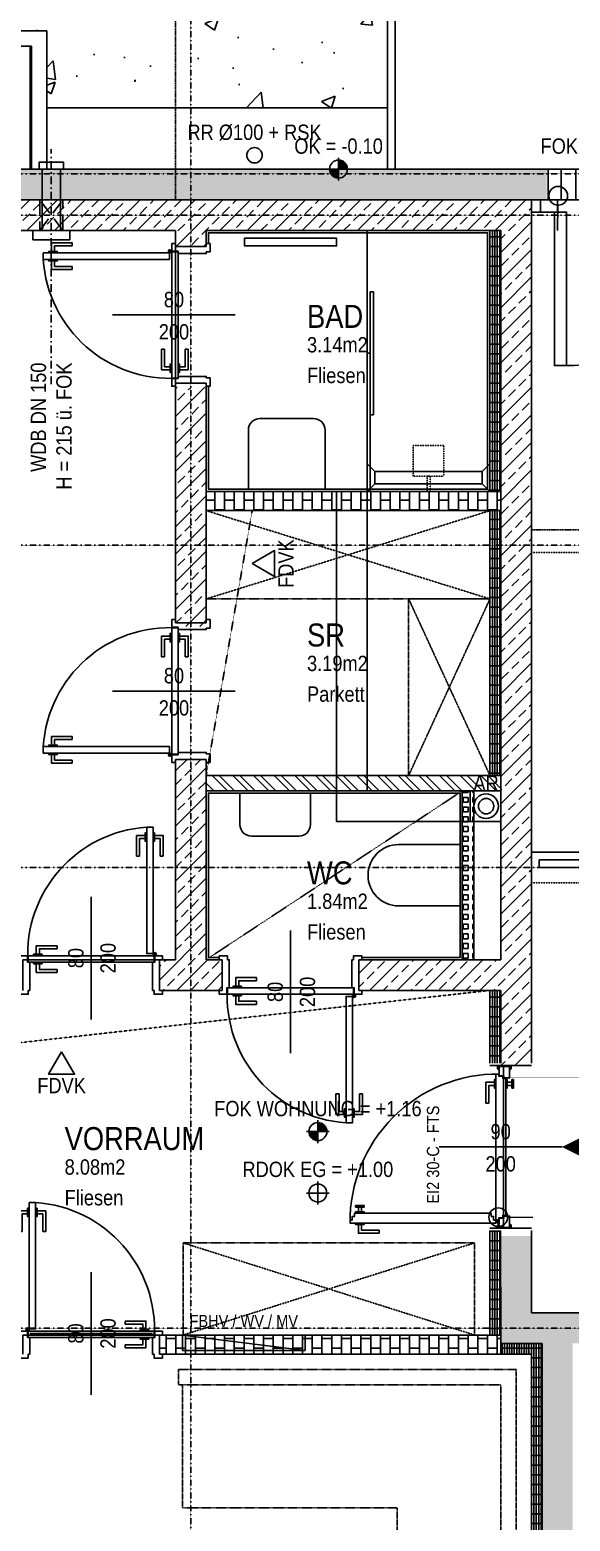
# Model space of a CAD drawing. Header units: millimetres. Extents: x -5498 to 144064, y 340 to 109563.
# Drawn here: x 43747 to 47270, y 38354 to 48069 of the extents above; entities that cross this region are included whole.
import ezdxf
from ezdxf.enums import TextEntityAlignment as Align

# ---------------------------------------------------------------- set-up
doc = ezdxf.new("R2010")
doc.units = ezdxf.units.MM
for name, pattern in [('HIDDEN', [0.375, 0.25, -0.125]), ('HIDDEN2', [0.1875, 0.125, -0.0625]), ('STRICHLINIE', [0.75, 0.5, -0.25]), ('STRICHPUNKT', [1, 0.5, -0.25, 0, -0.25])]:
    doc.linetypes.add(name, pattern=pattern)
doc.layers.add('00_HLP---------M0', color=251, linetype='Continuous', plot=False)
doc.layers.add('05_HLP---------M0', color=251, linetype='Continuous', plot=False)
for name, color, linetype in [('00_HLP-G00-LEG-M0', 6, 'Continuous'), ('01-ANS-G00-LEG-M0', 251, 'Continuous'), ('01-BFL-G00-LEG-M0', 251, 'Continuous'), ('01-SYM-G00-Leg-M0', 251, 'Continuous'), ('01-TXT---------M0', 251, 'Continuous'), ('01-TXT---------PP', 1, 'Continuous'), ('01-TXT-G00-LEG-M0', 1, 'Continuous'), ('02-ANS-G00-LEG-M0', 251, 'Continuous'), ('02-ANS-G00-LEG-Rigol', 251, 'Continuous'), ('02-AXO-G00-LEG-M0', 251, 'STRICHPUNKT'), ('02-FIL-G00-LEG-GK', 251, 'Continuous'), ('02-FIL-G00-LEG-GRÜN', 251, 'Continuous'), ('02-FIL-G00-LEG-LILA', 251, 'Continuous'), ('02-FIL-G00-LEG-ORANGE', 251, 'Continuous'), ('02-FIL-G00-Leg-STB', 251, 'Continuous'), ('02-FLI-G00-LEG-M0', 251, 'Continuous'), ('02-TWA---------M0', 251, 'Continuous'), ('02-TWA-G00-LEG-M0', 251, 'Continuous'), ('02-WDA-G00-LEG-M0', 251, 'Continuous'), ('02-ZWA---------M0', 251, 'Continuous'), ('02-ZWA-G00-LEG-M0', 251, 'Continuous'), ('03-ANS-G00-LEG-M0', 251, 'Continuous'), ('03-HID-G00-LEG-M0', 251, 'HIDDEN2'), ('03-SYM-G00-LEG-M0', 251, 'Continuous'), ('05-STO---------M0', 251, 'Continuous'), ('05-STO--------M0', 251, 'Continuous'), ('05-STO-G00-LEG-M0', 251, 'Continuous'), ('05-SYM---------M0', 251, 'Continuous'), ('05-SYM--------M0', 251, 'Continuous'), ('05-SYM-G00-LEG-M0', 251, 'Continuous'), ('05-TXT--------M0', 251, 'Continuous'), ('05-TXT-G00-LEG-M0', 251, 'Continuous'), ('06-SYM-G00-LEG-M0', 251, 'Continuous'), ('07-SAN---------M0', 251, 'Continuous'), ('07-SAN-G00-LEG-FBHZG-EVERT', 251, 'Continuous'), ('07-SAN-G00-LEG-M0', 251, 'Continuous'), ('07_MOB-G00-LEG-M0', 6, 'HIDDEN2'), ('09-WEG_G00-LEG-M0', 251, 'Continuous')]:
    doc.layers.add(name, color=color, linetype=linetype)
doc.layers.add('E_BRANDMELDE', color=1, linetype='Continuous', true_color=0xec0407)
doc.styles.add('ARIAL', font='arial.ttf', dxfattribs={"width": 0.85})
doc.styles.add('ET_LEGENDE - Wohnung$0$ROMANS', font='romans.shx', dxfattribs={"width": 0.6})
pattern_1 = [(135, (-23245.73, -3508.61), (-67.35192, -67.35192), []), (135, (-23245.73, -3463.7), (-67.35192, -67.35192), [])]
pattern_2 = [(90, (-23245.729, -3508.606), (-15.875, 9e-10), []), (180, (-23245.73, -3508.606), (-4e-09, -63.5), [])]
pattern_3 = [(45, (-23245.73, -3508.6), (-89.80256, 89.80256), []), (45, (-23155.93, -3508.6), (-89.80256, 89.80256), [63.5, -31.75])]
pattern_4 = [(90, (-23245.73, -3508.606), (-63.5, 4e-09), []), (180, (-23245.73, -3508.6), (-8e-09, -127), [63.5, -63.5]), (180, (-23245.73, -3445.1), (-8e-09, -127), [-63.5, 63.5])]

# ---------------------------------------------------------------- blocks, each defined once
blk = doc.blocks.new('*U47')
blk.add_line((0, 65), (0, 240))
blk.add_circle((0, 0), 65)
at = {"style": 'ET_LEGENDE - Wohnung$0$ROMANS', "width": 0.6, "flags": 1}
for tag, p in [('RAUMBUCHNUMMER', (0, -400)), ('ANLAGE', (0, -550))]:
    blk.add_attdef(tag, text='', height=100, dxfattribs=at).set_placement(p, align=Align.MIDDLE)
for tag, p in [('TEILANLAGE_NR', (0, -700)), ('KOMPONENTE', (0, -850)), ('KOMPONENTE_NR', (0, -1000)), ('BEZEICHNUNG', (0, -1150)), ('TYP', (0, -1300)), ('HERSTELLER', (0, -1450)), ('MODEL', (0, -1600)), ('LEISTUNG_MAX', (0, -1750)), ('SPEZIFISCH_1', (0, -1900)), ('SPEZIFISCH_2', (0, -2050)), ('SPEZIFISCH_3', (0, -2200)), ('SPEZIFISCH_4', (0, -2350)), ('SPEZIFISCH_5', (0, -2500)), ('GEWERKE_CODE', (0, -2650)), ('LV_POS', (0, -2800)), ('ZAEHLER', (0, -2950)), ('PLATZHALTER_1', (0, -3100)), ('PLATZHALTER_2', (0, -3250)), ('PLATZHALTER_3', (0, -3400)), ('JOBLISTE_VDMA', (0, -3550)), ('ET_SPEZIFISCH_1', (0, -3700)), ('ET_SPEZIFISCH_2', (0, -3850)), ('ET_SPEZIFISCH_3', (0, -4000)), ('ET_SPEZIFISCH_4', (0, -4150)), ('ET_SPEZIFISCH_5', (0, -4300)), ('ET_SPEZIFISCH_6', (0, -4450)), ('ET_SPEZIFISCH_7', (0, -4600))]:
    blk.add_attdef(tag, text='', height=100, dxfattribs=at).set_placement(p, align=Align.MIDDLE_CENTER)
blk = doc.blocks.new('TÜR-80_20er-WAND')
at = {"layer": '00_HLP---------M0'}
for points in [[(-0.3575, 0.045), (-0.3575, 0.101), (-0.2225, 0.101)], [(-0.2225, 0.081), (-0.2225, 0.101)], [(-0.375, 0.035), (-0.375, 0.045), (-0.32, 0.045), (-0.32, 0.035)], [(-0.3375, 0.045), (-0.3375, 0.081), (-0.2225, 0.081)], [(0.4, -0.007), (-0.4, -0.007)], [(-0.375, -0.007), (-0.375, -0.017), (-0.32, -0.017), (-0.32, -0.007)], [(-0.3575, -0.017), (-0.3575, -0.073), (-0.2225, -0.073)], [(-0.3375, -0.017), (-0.3375, -0.053), (-0.2225, -0.053)], [(-0.2225, -0.053), (-0.2225, -0.073)]]:
    blk.add_lwpolyline(points, dxfattribs=at)
blk.add_lwpolyline([(0.4115, 0.035), (-0.4115, 0.035), (-0.4115, 0.035), (-0.4115, -0.007), (0.4115, -0.007)], close=True, dxfattribs=at)
at = {"layer": '02-TWA---------M0'}
for points in [[(-0.445, -0.19), (-0.445, 0.01)], [(0.445, -0.19), (0.445, 0.01)]]:
    blk.add_lwpolyline(points, dxfattribs=at)
at = {"layer": '05-STO--------M0'}
for points in [[(-0.465, -0.19), (-0.465, -0.215), (-0.41, -0.215), (-0.41, -0.19), (-0.4, -0.19), (-0.4, -0.007), (-0.415, -0.007), (-0.415, 0.035), (-0.465, 0.035), (-0.465, 0.01)], [(0.465, -0.19), (0.465, -0.215), (0.41, -0.215), (0.41, -0.19), (0.4, -0.19), (0.4, -0.007), (0.415, -0.007), (0.415, 0.035), (0.465, 0.035), (0.465, 0.01)]]:
    blk.add_lwpolyline(points, dxfattribs=at)
at = {"layer": '05-SYM---------M0'}
for points in [[(0.352, 0.8185), (0.296, 0.8185), (0.296, 0.6835)], [(0.352, 0.7985), (0.316, 0.7985), (0.316, 0.6835)], [(0.362, 0.836), (0.352, 0.836), (0.352, 0.781), (0.362, 0.781)], [(0.404, 0.836), (0.414, 0.836), (0.414, 0.781), (0.404, 0.781)], [(0.414, 0.8185), (0.47, 0.8185), (0.47, 0.6835)], [(0.414, 0.7985), (0.45, 0.7985), (0.45, 0.6835)], [(0.316, 0.6835), (0.296, 0.6835)], [(0.45, 0.6835), (0.47, 0.6835)]]:
    blk.add_lwpolyline(points, dxfattribs=at)
at = {"layer": '05-SYM--------M0'}
blk.add_lwpolyline([(0.404, 0.0495), (0.404, 0.8725), (0.404, 0.8725), (0.362, 0.8725), (0.362, 0.0495)], close=True, dxfattribs=at)
for points in [[(0.41, 0.046), (0.42, 0.046)], [(0.415, 0.041), (0.415, 0.051)]]:
    blk.add_lwpolyline(points, dxfattribs=at)
blk.add_circle((0.415, 0.046), 0.01, dxfattribs=at)
blk.add_arc((0.415, 0.046), 0.8282, 93.66912, 183.66912, dxfattribs=at)
blk = doc.blocks.new('05-TXT')
at = {"layer": '05-TXT--------M0'}
blk.add_line((-0.4, 0), (0.4, 0), dxfattribs=at)
at = {"layer": '05-TXT--------M0', "color": 8, "style": 'ARIAL', "width": 0.85}
blk.add_attdef('BREITE', text='', height=0.1, dxfattribs=at).set_placement((0, 0.05), align=Align.CENTER)
blk.add_attdef('HÖHE', text='', height=0.1, rotation=360, dxfattribs=at).set_placement((0, -0.06), align=Align.TOP_CENTER)
blk = doc.blocks.new('01-SQM')
at = {"layer": '01-TXT---------M0', "color": 1, "style": 'ARIAL', "width": 0.85}
blk.add_attdef('ROOM', (0, 0), '', height=0.15, dxfattribs=at)
blk.add_attdef('AREA', text='', height=0.1, dxfattribs=at).set_placement((0, -0.06), align=Align.TOP_LEFT)
at = {"layer": '01-TXT---------PP', "color": 1, "style": 'ARIAL', "width": 0.85}
blk.add_attdef('NR', text='', height=0.15, dxfattribs=at).set_placement((-0.1173, 0), align=Align.RIGHT)
blk.add_attdef('FLOOR', text='', height=0.1, dxfattribs=at).set_placement((0, -0.26), align=Align.TOP_LEFT)
blk = doc.blocks.new('03-rar')
blk.add_circle((0, 0), 0.05)
at = {"layer": '01-TXT---------M0', "color": 8, "style": 'ARIAL', "width": 0.85}
blk.add_attdef('RR', text='', height=0.1, dxfattribs=at).set_placement((0, 0.1), align=Align.CENTER)
blk = doc.blocks.new('01-HK1')
for p, q in [((-0.0005, -0.0742), (-0.0005, 0.0742)), ((0.0737, 0), (-0.0747, 0))]:
    blk.add_line(p, q)
blk.add_circle((-0.0005, 0), 0.0586)
for points in [[(-0.0005, 0.0586), (0.0409, 0.0414), (-0.0005, 0)], [(-0.0005, 0), (0.0581, 0), (0.0409, 0.0414)], [(-0.0591, 0), (-0.0419, -0.0414), (-0.0005, 0)], [(-0.0419, -0.0414), (-0.0005, -0.0586), (-0.0005, 0)]]:
    blk.add_solid(points)
at = {"layer": '01-TXT---------M0', "color": 8, "style": 'ARIAL', "width": 0.85}
blk.add_attdef('HEIGHT', text='', height=0.1, dxfattribs=at).set_placement((0, 0.2), align=Align.TOP_CENTER)
blk = doc.blocks.new('07-WC')
blk.add_lwpolyline([(-0.015, -0.2), (-0.415, -0.2, -1), (-0.415, 0.2), (-0.015, 0.2)], format="xyb", close=True)
blk = doc.blocks.new('07-WT-WC')
blk.add_lwpolyline([(1.005, -0.015), (1.005, -0.22, -0.414214), (0.93, -0.295), (0.62, -0.295, -0.414214), (0.545, -0.22), (0.545, -0.015)], format="xyb", close=True)
blk = doc.blocks.new('07-WT60')
blk.add_lwpolyline([(-0.015, 0.25), (-0.4, 0.25, 0.414214), (-0.475, 0.175), (-0.475, -0.175, 0.414214), (-0.4, -0.25), (-0.015, -0.25)], format="xyb", close=True)
blk = doc.blocks.new('WANDLÜFER')
at = {"layer": '02-TWA---------M0', "linetype": 'HIDDEN2', "ltscale": 0.75}
for points in [[(0.075, 0), (0.075, -0.2), (-0.075, -0.2), (-0.075, 0), (0.075, 0)], [(-0.075, 0), (0.075, -0.2)], [(0.075, 0), (-0.075, -0.2)]]:
    blk.add_lwpolyline(points, dxfattribs=at)
at = {"layer": '07-SAN---------M0', "linetype": 'STRICHPUNKT', "ltscale": 0.1}
blk.add_lwpolyline([(0, 1), (0, -0.53)], dxfattribs=at)
at = {"layer": '07-SAN---------M0'}
for points in [[(0, 0), (-0.12, 0), (-0.12, 0.06), (0.12, 0.06), (0.12, 0)], [(0.08, -0.4), (-0.08, -0.4), (-0.08, -0.445), (0.08, -0.445)]]:
    blk.add_lwpolyline(points, close=True, dxfattribs=at)
for points in [[(-0.06, 0), (-0.06, -0.4)], [(0.06, 0), (0.06, -0.4)]]:
    blk.add_lwpolyline(points, dxfattribs=at)
blk = doc.blocks.new('WET')
at = {"layer": '02-TWA---------M0'}
for points in [[(-0.53, 0), (-0.53, 0.2)], [(0.53, 0), (0.53, 0.2)]]:
    blk.add_lwpolyline(points, dxfattribs=at)
at = {"layer": '02-ZWA---------M0'}
for points in [[(-0.53, 0), (-0.53, -0.07)], [(0.53, 0), (0.53, -0.07)]]:
    blk.add_lwpolyline(points, dxfattribs=at)
at = {"layer": '05-STO---------M0'}
for points in [[(-0.525, 0.058), (-0.505, 0.058), (-0.505, 0.063, 0.414214), (-0.51, 0.068), (-0.53, 0.068)], [(0.525, 0.058), (0.505, 0.058), (0.505, 0.063, -0.414214), (0.51, 0.068), (0.53, 0.068)], [(-0.525, -0.01), (-0.505, -0.01), (-0.505, -0.015, -0.414214), (-0.51, -0.02), (-0.53, -0.02)], [(0.525, -0.01), (0.505, -0.01), (0.505, -0.015, 0.414214), (0.51, -0.02), (0.53, -0.02)]]:
    blk.add_lwpolyline(points, format="xyb", close=True, dxfattribs=at)
for points in [[(-0.464, -0.01), (-0.525, -0.01), (-0.525, 0.058), (-0.45, 0.058), (-0.45, 0.058), (-0.45, 0.058), (-0.45, 0.0195), (-0.464, 0.0195), (-0.464, -0.01)], [(0.464, -0.01), (0.525, -0.01), (0.525, 0.058), (0.45, 0.058), (0.45, 0.058), (0.45, 0.058), (0.45, 0.0195), (0.464, 0.0195), (0.464, -0.01)]]:
    blk.add_lwpolyline(points, dxfattribs=at)
at = {"layer": '05-SYM---------M0'}
for p, q in [((-0.422, -0.908), (-0.392, -0.908)), ((-0.422, -0.928), (-0.392, -0.928))]:
    blk.add_line(p, q, dxfattribs=at)
for points in [[(0.53, 0.018), (-0.53, 0.018)], [(-0.432, -0.061), (-0.432, -0.061), (-0.452, -0.061), (-0.452, -0.046), (-0.476, -0.046), (-0.476, -0.032), (-0.496, -0.032), (-0.496, -0.982), (-0.476, -0.982), (-0.476, -0.968), (-0.452, -0.968), (-0.452, -0.953), (-0.432, -0.953), (-0.432, -0.061)], [(-0.491, -0.021), (-0.481, -0.021)], [(-0.486, -0.026), (-0.486, -0.016)], [(-0.506, -0.928), (-0.562, -0.928), (-0.562, -0.793)], [(-0.542, -0.793), (-0.562, -0.793)], [(-0.506, -0.908), (-0.542, -0.908), (-0.542, -0.793)], [(-0.496, -0.9455), (-0.506, -0.9455), (-0.506, -0.8905), (-0.496, -0.8905)], [(-0.432, -0.9455), (-0.422, -0.9455), (-0.422, -0.8905), (-0.432, -0.8905)], [(-0.392, -0.9455), (-0.382, -0.9455), (-0.382, -0.8905), (-0.392, -0.8905)], [(-0.392, -0.9455), (-0.392, -0.8905)]]:
    blk.add_lwpolyline(points, dxfattribs=at)
blk.add_circle((-0.486, -0.021), 0.01, dxfattribs=at)
blk.add_arc((-0.486, -0.021), 0.9611, 269.40381, 0.65581, dxfattribs=at)
at = {"layer": '05_HLP---------M0'}
for p, q in [((0.401, 0.043), (0.401, 0.073)), ((0.421, 0.043), (0.421, 0.073))]:
    blk.add_line(p, q, dxfattribs=at)
for points in [[(-0.446, 0.033), (-0.446, 0.033), (-0.446, 0.013), (-0.461, 0.013), (-0.461, -0.011), (-0.475, -0.011), (-0.475, -0.031), (0.475, -0.031), (0.475, -0.011), (0.461, -0.011), (0.461, 0.013), (0.446, 0.013), (0.446, 0.033), (-0.446, 0.033)], [(0.4385, 0.073), (0.4385, 0.083), (0.3835, 0.083), (0.3835, 0.073)], [(0.4385, 0.073), (0.3835, 0.073)], [(0.4385, 0.033), (0.4385, 0.043), (0.3835, 0.043), (0.3835, 0.033)], [(0.421, -0.041), (0.421, -0.097), (0.286, -0.097)], [(0.401, -0.041), (0.401, -0.077), (0.286, -0.077)], [(0.286, -0.077), (0.286, -0.097)], [(0.4385, -0.031), (0.4385, -0.041), (0.3835, -0.041), (0.3835, -0.031)]]:
    blk.add_lwpolyline(points, dxfattribs=at)
blk = doc.blocks.new('00-top')
blk.add_lwpolyline([(0, 0, 0, 0.125, 0), (-0.125, 0, 0.125, 0.125, 0)], format="xyseb")
at = {"layer": '01-TXT---------M0', "color": 8, "style": 'ARIAL', "width": 0.85}
for tag, p in [('NUMBER', (-0.3, 0)), ('TOP', (-0.65, 0))]:
    blk.add_attdef(tag, text='', height=0.1, rotation=90, dxfattribs=at).set_placement(p, align=Align.MIDDLE_CENTER)
blk = doc.blocks.new('01-HK2')
for p, q in [((0.098, 0), (-0.098, 0)), ((0, -0.098), (0, 0.098))]:
    blk.add_line(p, q)
blk.add_circle((0, 0), 0.0773)
at = {"layer": '01-TXT---------M0', "color": 8, "style": 'ARIAL', "width": 0.85}
blk.add_attdef('HEIGHT', text='', height=0.1, rotation=360, dxfattribs=at).set_placement((0, 0.132), align=Align.BOTTOM_CENTER)
blk = doc.blocks.new('01-HK3')
blk.add_lwpolyline([(0, 0), (0.0423, 0.0732), (-0.0423, 0.0732)], close=True)
at = {"color": 0, "style": 'ARIAL', "width": 0.85}
blk.add_attdef('HEIGHT', text='', height=0.05, dxfattribs=at).set_placement((0, 0.35), align=Align.TOP_CENTER)
blk = doc.blocks.new('TÜR-80_12-5er-WAND')
at = {"layer": '00_HLP---------M0'}
blk.add_lwpolyline([(-0.025, 0.4115), (-0.025, -0.4115), (-0.025, -0.4115), (0.017, -0.4115), (0.017, 0.4115)], close=True, dxfattribs=at)
for points in [[(0.017, 0.4), (0.017, -0.4)], [(-0.035, -0.3575), (-0.091, -0.3575), (-0.091, -0.2225)], [(-0.071, -0.2225), (-0.091, -0.2225)], [(-0.035, -0.3375), (-0.071, -0.3375), (-0.071, -0.2225)], [(0.027, -0.3575), (0.083, -0.3575), (0.083, -0.2225)], [(0.027, -0.3375), (0.063, -0.3375), (0.063, -0.2225)], [(0.063, -0.2225), (0.083, -0.2225)], [(-0.025, -0.375), (-0.035, -0.375), (-0.035, -0.32), (-0.025, -0.32)], [(0.017, -0.375), (0.027, -0.375), (0.027, -0.32), (0.017, -0.32)]]:
    blk.add_lwpolyline(points, dxfattribs=at)
at = {"layer": '02-ZWA---------M0'}
for points in [[(0.125, 0.445), (0, 0.445)], [(0.125, -0.445), (0, -0.445)]]:
    blk.add_lwpolyline(points, dxfattribs=at)
at = {"layer": '05-STO--------M0'}
for points in [[(0.125, 0.465), (0.15, 0.465), (0.15, 0.41), (0.125, 0.41), (0.125, 0.4), (0.017, 0.4), (0.017, 0.415), (-0.025, 0.415), (-0.025, 0.465), (0, 0.465)], [(0.125, -0.465), (0.15, -0.465), (0.15, -0.41), (0.125, -0.41), (0.125, -0.4), (0.017, -0.4), (0.017, -0.415), (-0.025, -0.415), (-0.025, -0.465), (0, -0.465)]]:
    blk.add_lwpolyline(points, dxfattribs=at)
at = {"layer": '05-SYM---------M0'}
for points in [[(-0.826, 0.404), (-0.826, 0.414), (-0.771, 0.414), (-0.771, 0.404)], [(-0.8085, 0.414), (-0.8085, 0.47), (-0.6735, 0.47)], [(-0.7885, 0.414), (-0.7885, 0.45), (-0.6735, 0.45)], [(-0.6735, 0.45), (-0.6735, 0.47)], [(-0.826, 0.362), (-0.826, 0.352), (-0.771, 0.352), (-0.771, 0.362)], [(-0.8085, 0.352), (-0.8085, 0.296), (-0.6735, 0.296)], [(-0.7885, 0.352), (-0.7885, 0.316), (-0.6735, 0.316)], [(-0.6735, 0.316), (-0.6735, 0.296)]]:
    blk.add_lwpolyline(points, dxfattribs=at)
at = {"layer": '05-SYM--------M0'}
blk.add_lwpolyline([(-0.0395, 0.404), (-0.8625, 0.404), (-0.8625, 0.404), (-0.8625, 0.362), (-0.0395, 0.362)], close=True, dxfattribs=at)
for points in [[(-0.031, 0.415), (-0.041, 0.415)], [(-0.036, 0.41), (-0.036, 0.42)]]:
    blk.add_lwpolyline(points, dxfattribs=at)
blk.add_circle((-0.036, 0.415), 0.01, dxfattribs=at)
blk.add_arc((-0.036, 0.415), 0.8282, 183.66912, 273.66912, dxfattribs=at)

msp = doc.modelspace()

# ---------------------------------------------------------------- hatches: boundary and pattern name
at = {"layer": '02-ANS-G00-LEG-Rigol'}
h = msp.add_hatch(dxfattribs=at)
h.set_pattern_fill('ANSI31', color=256, scale=30, angle=152.04654, style=0)
h.set_pattern_definition([(90, (91754.27, -3508.61), (-95.25, 6e-09), [])])
h.paths.add_polyline_path([(43756.9, 47961.4), (42336.9, 47961.4), (42336.9, 47161.4), (43756.9, 47161.4)])
h = msp.add_hatch(dxfattribs=at)
h.set_pattern_fill('ANSI31', color=256, scale=30, angle=512.33899, style=0)
h.set_pattern_definition([(270, (19779.28, 117053.01), (95.25, -3e-08), [])])
h.paths.add_polyline_path([(49226.9, 47161.4), (49226.9, 46961.4), (47126.9, 46961.5), (47126.9, 47161.5)])
at = {"layer": '02-FIL-G00-LEG-GK'}
h = msp.add_hatch(dxfattribs=at)
h.set_pattern_fill('GRATE', color=256, scale=20, angle=197.04654, style=0)
h.set_pattern_definition(pattern_2)
h.paths.add_polyline_path([(46816.9, 46761.4), (46746.9, 46761.4), (46746.9, 45061.4), (46816.9, 45061.4)])
h = msp.add_hatch(dxfattribs=at)
h.set_pattern_fill('BRICK', color=256, scale=10, angle=197.04654, style=0)
h.set_pattern_definition(pattern_4)
h.paths.add_polyline_path([(46816.9, 45061.4), (44896.9, 45061.4), (44896.9, 44936.4), (46816.9, 44936.4)])
h = msp.add_hatch(dxfattribs=at)
h.set_pattern_fill('GRATE', color=256, scale=20, angle=197.04654, style=0)
h.set_pattern_definition(pattern_2)
h.paths.add_polyline_path([(46816.9, 43211.4), (46816.9, 44936.4), (46747.1, 44936.4), (46747.1, 43211.4)])
at = {"layer": '02-FIL-G00-LEG-GK', "ltscale": 0.2}
h = msp.add_hatch(dxfattribs=at)
h.set_pattern_fill('SQUARE', color=256, scale=10, angle=197.04654, style=0)
h.set_pattern_definition([(90, (-23245.73, -3508.606), (-31.75, 2e-09), [31.75, -31.75]), (180, (-23245.73, -3508.606), (-2e-09, -31.75), [31.75, -31.75])])
h.paths.add_polyline_path([(46641.9, 43111.4), (46566.9, 43111.4), (46566.9, 42011.4), (46641.9, 42011.4)])
at = {"layer": '02-FIL-G00-LEG-GK'}
h = msp.add_hatch(dxfattribs=at)
h.set_pattern_fill('GRATE', color=256, scale=20, angle=197.04654, style=0)
h.set_pattern_definition(pattern_2)
h.paths.add_polyline_path([(46816.9, 41811.4), (46746.9, 41811.4), (46746.9, 41336.4), (46816.9, 41336.4)])
h = msp.add_hatch(dxfattribs=at)
h.set_pattern_fill('GRATE', color=256, scale=20, angle=197.04654, style=0)
h.set_pattern_definition(pattern_2)
h.paths.add_polyline_path([(46816.8, 40246.4), (46746.8, 40246.4), (46746.9, 39566.4), (46816.9, 39566.4)])
h = msp.add_hatch(dxfattribs=at)
h.set_pattern_fill('BRICK', color=256, scale=10, angle=197.04654, style=0)
h.set_pattern_definition(pattern_4)
h.paths.add_polyline_path([(46816.9, 39511.4), (46816.9, 39566.4), (44591.9, 39566.4), (44591.9, 39441.4), (46816.9, 39441.4)])
h = msp.add_hatch(dxfattribs=at)
h.set_pattern_fill('GRATE', color=256, scale=20, angle=197.04654, style=0)
h.set_pattern_definition(pattern_2)
h.paths.add_polyline_path([(47086.9, 39511.4), (46816.9, 39511.4), (46816.9, 39441.4), (47016.9, 39441.4), (47016.9, 35561.4), (47086.9, 35561.4)])
at = {"layer": '02-FIL-G00-LEG-GRÜN'}
h = msp.add_hatch(dxfattribs=at)
h.set_pattern_fill('AR-CONC', color=256, scale=5, angle=107.33899, style=0)
h.set_pattern_definition([(50.29245, (-23245.7, -3508.6), (911.318, -75.045), [95.25, -1047.75]), (355.2925, (-23245.7, -3508.6), (-181.088, 954.371), [76.2, -838.2]), (100.7435, (-23169.8, -3514.9), (730.234, 879.322), [80.95, -890.45]), (46.4767, (-23247, -3254.6), (1356.45, -203.29), [142.875, -1571.625]), (96.928, (-23134, -3271.5), (1180.691, 1243.17), [121.425, -1335.675]), (351.4765, (-23247, -3254.6), (1180.693, 1243.168), [114.3, -1257.3]), (21.29245, (-23119.7, -3317.46), (760.6744, -507.4516), [95.25, -1047.75]), (326.2925, (-23119.7, -3317.5), (304.305, 922.505), [76.2, -838.2]), (71.7439, (-23056.3, -3359.75), (1064.978, 415.056), [80.95, -890.45]), (37.79245, (-23245.73, -3508.6), (13.2849, 422.8485), [0, -828.04, 0, -850.9, 0, -841.375]), (7.79245, (-23245.73, -3508.6), (331.5372, 502.6017), [0, -485.14, 0, -808.99, 0, -320.675]), (327.79245, (-23528.94, -3510.05), (678.0903, -25.183), [0, -317.5, 0, -990.6, 0, -1314.45]), (317.79245, (-23655.93, -3510.7), (739.9873, 130.9112), [0, -412.75, 0, -657.86, 0, -933.45])])
h.paths.add_polyline_path([(38888.4, 49011.4), (38888.4, 47561.4), (40336.9, 47561.4), (40336.9, 48061.4), (43856.9, 48061.4), (43856.9, 47561.4), (46078.4, 47561.4), (46078.4, 48102.2, -0.413491), (45278.4, 48900.2), (46078.4, 48900.2), (46078.4, 49011.4)])
h.paths.add_polyline_path([(46078.4, 48102.2, -0.413491), (45278.4, 48900.2), (46078.4, 48900.2)], flags=16)
edge = h.paths.add_edge_path(flags=16)
edge.add_line((45728.4, 48500.2), (46528.4, 48500.2))
h.paths.add_polyline_path([(46036.8, 48522.9), (46200.2, 48522.9), (46200.2, 48676.1), (46036.8, 48676.1)], flags=24)
h.paths.add_polyline_path([(46003.8, 48312.9), (46223.3, 48312.9), (46223.3, 48466.1), (46003.8, 48466.1)], flags=24)
edge = h.paths.add_edge_path()
edge.add_line((45728.4, 48500.2), (46528.4, 48500.2))
h.paths.add_polyline_path([(46036.8, 48522.9), (46200.2, 48522.9), (46200.2, 48676.1), (46036.8, 48676.1)], flags=9)
h.paths.add_polyline_path([(46003.8, 48312.9), (46223.3, 48312.9), (46223.3, 48466.1), (46003.8, 48466.1)], flags=25)
at = {"layer": '02-FIL-G00-LEG-LILA'}
h = msp.add_hatch(dxfattribs=at)
h.set_pattern_fill('HONEY', color=256, scale=10, angle=107.04654, style=0)
h.set_pattern_definition([(359.70755, (-20088.772, 18756.93), (47.764726, 27.252854), [31.75, -63.5]), (119.70755, (-20088.772, 18756.93), (-47.484027, 27.739039), [31.75, -63.5]), (59.70755, (-20088.772, 18756.93), (0.280699, 54.991893), [-63.5, 31.75])])
h.paths.add_polyline_path([(47116.9, 47161.4), (43566.9, 47161.4), (43566.9, 46961.4), (43626.9, 46961.4), (47066.9, 46961.4), (47116.9, 46961.4)])
at = {"layer": '02-FIL-G00-LEG-ORANGE'}
h = msp.add_hatch(dxfattribs=at)
h.set_pattern_fill('ANSI32', color=256, scale=10, angle=197.04654, style=0)
h.set_pattern_definition(pattern_1)
h.paths.add_polyline_path([(46816.9, 43111.4), (46816.9, 43211.4), (44896.9, 43211.4), (44896.9, 43111.4), (45096.9, 43111.4), (45096.9, 43111.4), (45596.9, 43111.4), (45596.9, 43111.4)])
h = msp.add_hatch(dxfattribs=at)
h.set_pattern_fill('ANSI32', color=256, scale=10, angle=197.04654, style=0)
h.set_pattern_definition(pattern_1)
h.paths.add_polyline_path([(46816.9, 43111.4), (46816.9, 43211.4), (44896.9, 43211.4), (44896.9, 43111.4), (45096.9, 43111.4), (45096.9, 43111.4), (45596.9, 43111.4), (45596.9, 43111.4)])
h = msp.add_hatch(dxfattribs=at)
h.set_pattern_fill('ANSI32', color=256, scale=10, angle=197.04654, style=0)
h.set_pattern_definition(pattern_1)
h.paths.add_polyline_path([(46816.9, 43111.4), (46816.9, 43211.4), (44896.9, 43211.4), (44896.9, 43111.4), (45096.9, 43111.4), (45096.9, 43111.4), (45596.9, 43111.4), (45596.9, 43111.4)])
h = msp.add_hatch(dxfattribs=at)
h.set_pattern_fill('ANSI32', color=256, scale=10, angle=197.04654, style=0)
h.set_pattern_definition(pattern_1)
h.paths.add_polyline_path([(46816.9, 43111.4), (46816.9, 43211.4), (44896.9, 43211.4), (44896.9, 43111.4), (45096.9, 43111.4), (45096.9, 43111.4), (45596.9, 43111.4), (45596.9, 43111.4)])
h = msp.add_hatch(dxfattribs=at)
h.set_pattern_fill('ANSI32', color=256, scale=10, angle=197.04654, style=0)
h.set_pattern_definition(pattern_1)
h.paths.add_polyline_path([(46816.9, 43111.4), (46816.9, 43211.4), (44896.9, 43211.4), (44896.9, 43111.4), (45096.9, 43111.4), (45096.9, 43111.4), (45596.9, 43111.4), (45596.9, 43111.4)])
h = msp.add_hatch(dxfattribs=at)
h.set_pattern_fill('ANSI32', color=256, scale=10, angle=197.04654, style=0)
h.set_pattern_definition(pattern_1)
h.paths.add_polyline_path([(46816.9, 43111.4), (46816.9, 43211.4), (44896.9, 43211.4), (44896.9, 43111.4), (45096.9, 43111.4), (45096.9, 43111.4), (45596.9, 43111.4), (45596.9, 43111.4)])
h = msp.add_hatch(dxfattribs=at)
h.set_pattern_fill('ANSI32', color=256, scale=10, angle=197.04654, style=0)
h.set_pattern_definition(pattern_1)
h.paths.add_polyline_path([(46816.9, 43111.4), (46816.9, 43211.4), (44896.9, 43211.4), (44896.9, 43111.4), (45096.9, 43111.4), (45096.9, 43111.4), (45596.9, 43111.4), (45596.9, 43111.4)])
h = msp.add_hatch(dxfattribs=at)
h.set_pattern_fill('ANSI32', color=256, scale=10, angle=197.04654, style=0)
h.set_pattern_definition(pattern_1)
h.paths.add_polyline_path([(46816.9, 43111.4), (46816.9, 43211.4), (44896.9, 43211.4), (44896.9, 43111.4), (45096.9, 43111.4), (45096.9, 43111.4), (45596.9, 43111.4), (45596.9, 43111.4)])
at = {"layer": '02-FIL-G00-Leg-STB'}
h = msp.add_hatch(dxfattribs=at)
h.set_pattern_fill('ANSI33', color=256, scale=20, angle=107.04654, style=0)
h.set_pattern_definition(pattern_3)
h.paths.add_polyline_path([(47016.9, 46961.4), (43636.9, 46961.4), (43636.9, 46881.4), (43636.9, 46761.4), (44696.9, 46761.4), (44696.9, 46656.4), (44896.9, 46656.4), (44896.9, 46761.4), (46816.9, 46761.4), (46816.9, 42011.4), (45891.9, 42011.4), (45891.9, 41811.4), (46816.9, 41811.4), (46816.9, 41321.4), (47016.9, 41321.4)])
h = msp.add_hatch(dxfattribs=at)
h.set_pattern_fill('ANSI33', color=256, scale=20, angle=107.04654, style=0)
h.set_pattern_definition([(45, (-23245.73, -3533.6), (-89.80256, 89.80256), []), (45, (-23155.93, -3533.6), (-89.80256, 89.80256), [63.5, -31.75])])
h.paths.add_polyline_path([(44896.9, 45741.4), (44696.9, 45741.4), (44696.9, 44181.4), (44896.9, 44181.4)])
h = msp.add_hatch(dxfattribs=at)
h.set_pattern_fill('ANSI33', color=256, scale=20, angle=107.04654, style=0)
h.set_pattern_definition(pattern_3)
h.paths.add_polyline_path([(44896.9, 43316.4), (44696.9, 43316.4), (44696.9, 42011.4), (44591.9, 42011.4), (44591.9, 41811.4), (45001.9, 41811.4), (45001.9, 42011.4), (44896.9, 42011.4)])
h = msp.add_hatch(dxfattribs=at)
h.set_pattern_fill('ANSI33', color=256, scale=20, angle=107.04654, style=0)
h.set_pattern_definition([(44.70755, (-20078.77, 18756.93), (-89.34302, 90.25976), []), (44.70755, (-19988.97, 18756.47), (-89.34302, 90.25976), [63.5, -31.75])])
h.paths.add_polyline_path([(59916.9, 39711.4), (47086.9, 39711.4), (47016.9, 39711.4), (47016.9, 40211.4), (46816.9, 40211.4), (46816.9, 39511.4), (47086.9, 39511.4), (47086.9, 35561.4), (45226.9, 35561.4), (45226.9, 35361.4), (49616.9, 35361.4), (49616.9, 35561.4), (47286.9, 35561.4), (47286.9, 39511.4), (59916.9, 39511.4)])

# ---------------------------------------------------------------- linework, layer by layer
at = {"layer": '00_HLP-G00-LEG-M0', "linetype": 'HIDDEN'}
for points in [[(44696.9, 46961.4), (44696.9, 48261.4), (40956.9, 48261.4), (40956.9, 46961.4)], [(49386.9, 44811.4), (47016.9, 44811.4)]]:
    msp.add_lwpolyline(points, dxfattribs=at)
at = {"layer": '00_HLP-G00-LEG-M0'}
msp.add_circle((46721.9, 43011.4), 80, dxfattribs=at)
at = {"layer": '01-ANS-G00-LEG-M0'}
for points in [[(44696.9, 46656.4), (44696.9, 45766.4)], [(43701.9, 42011.4), (44591.9, 42011.4)], [(43701.9, 39566.4), (44591.9, 39566.4)], [(43746.9, 39576.4), (44546.9, 39576.4)]]:
    msp.add_lwpolyline(points, dxfattribs=at)
at = {"layer": '01-BFL-G00-LEG-M0', "linetype": 'STRICHLINIE'}
msp.add_lwpolyline([(49416.9, 47161.4), (19277.4, 47161.4), (19303, 56514.4), (19329.6, 61745.6), (49471.2, 61820.5), (49416.9, 56594.6), (49416.9, 47161.4)], close=True, dxfattribs=at)
at = {"layer": '02-ANS-G00-LEG-M0'}
msp.add_lwpolyline([(49386.9, 42711.4), (47016.9, 42711.4)], dxfattribs=at)
at = {"layer": '02-ANS-G00-LEG-Rigol'}
msp.add_lwpolyline([(49226.9, 47161.4), (49226.9, 46961.4), (47126.9, 46961.5), (47126.9, 47161.5)], close=True, dxfattribs=at)
at = {"layer": '02-AXO-G00-LEG-M0'}
for points in [[(44796.9, 58815.1), (44796.9, 23887.7)], [(31654.3, 47131.4), (65266.9, 47131.4)], [(31654.3, 46861.4), (65266.9, 46861.4)], [(31654.3, 44711.4), (65266.9, 44711.4)], [(31654.3, 42611.4), (65266.9, 42611.4)], [(31654.3, 39611.4), (65266.9, 39611.4)]]:
    msp.add_lwpolyline(points, dxfattribs=at)
at = {"layer": '02-FLI-G00-LEG-M0'}
for points in [[(44911.9, 45746.4), (44911.9, 45076.4), (46731.9, 45076.4), (46731.9, 46746.4), (44911.9, 46746.4), (44911.9, 46676.4)], [(44981.9, 42026.4), (44911.9, 42026.4), (44911.9, 43096.4), (46551.9, 43096.4), (46551.9, 42026.4), (45911.9, 42026.4)]]:
    msp.add_lwpolyline(points, dxfattribs=at)
at = {"layer": '02-TWA-G00-LEG-M0'}
for p, q in [((43636.9, 46961.4), (47016.9, 46961.4)), ((47016.9, 41336.4), (47016.9, 46961.4)), ((43636.9, 46761.4), (44696.9, 46761.4)), ((44896.9, 46761.4), (46816.9, 46761.4)), ((46816.9, 46761.4), (46816.9, 42011.4)), ((44591.9, 42011.4), (44696.9, 42011.4)), ((44896.9, 42011.4), (45001.9, 42011.4)), ((45891.9, 42011.4), (46816.9, 42011.4)), ((46816.9, 39511.4), (47086.9, 39511.4)), ((47086.9, 35561.4), (47086.9, 39511.4))]:
    msp.add_line(p, q, dxfattribs=at)
for points in [[(44696.9, 46656.4), (44696.9, 46761.4)], [(44896.9, 46656.4), (44896.9, 46761.4)], [(44696.9, 44206.4), (44696.9, 45766.4)], [(44896.9, 44206.4), (44896.9, 45766.4)], [(44696.9, 42011.4), (44696.9, 43316.4)], [(44896.9, 42011.4), (44896.9, 43316.4)], [(44591.9, 41811.4), (45001.9, 41811.4)], [(45891.9, 41811.4), (46816.9, 41811.4)], [(46816.9, 41811.4), (46816.9, 41336.4)], [(46816.8, 40246.4), (46816.9, 39511.4)], [(47016.8, 40246.4), (47016.9, 39711.4), (47086.9, 39711.4)], [(47086.9, 39711.4), (59916.9, 39711.4)]]:
    msp.add_lwpolyline(points, dxfattribs=at)
at = {"layer": '02-WDA-G00-LEG-M0'}
msp.add_line((43566.9, 47161.4), (47126.9, 47161.4), dxfattribs=at)
msp.add_lwpolyline([(47126.9, 46961.4), (47126.9, 47161.4)], dxfattribs=at)
at = {"layer": '02-ZWA-G00-LEG-M0'}
for p, q in [((46747.1, 44936.4), (46747.1, 43211.4)), ((46566.9, 43111.4), (46566.9, 42011.4)), ((46641.9, 43111.4), (46641.9, 42011.4)), ((46746.9, 41811.4), (46746.9, 41336.4)), ((46746.8, 40246.4), (46746.9, 39566.4)), ((47016.9, 39441.4), (47016.9, 35561.4))]:
    msp.add_line(p, q, dxfattribs=at)
for points in [[(46746.9, 45061.4), (46746.9, 46761.4)], [(44896.9, 45061.4), (46816.9, 45061.4)], [(44896.9, 44936.4), (46816.9, 44936.4)], [(44896.9, 43211.4), (46816.9, 43211.4)], [(44896.9, 43111.4), (46816.9, 43111.4)], [(44591.9, 39566.4), (46816.9, 39566.4)], [(46816.9, 39511.4), (46816.9, 39441.4)], [(44591.9, 39441.4), (47016.9, 39441.4)]]:
    msp.add_lwpolyline(points, dxfattribs=at)
at = {"layer": '03-ANS-G00-LEG-M0'}
for points in [[(46616.9, 43111.4), (45946.9, 43111.4), (45946.9, 45061.4), (45746.9, 45061.4), (45746.9, 42911.4), (46616.9, 42911.4)], [(46816.9, 43111.4), (46616.9, 43111.4), (46616.9, 42911.4), (46816.9, 42911.4)]]:
    msp.add_lwpolyline(points, close=True, dxfattribs=at)
at = {"layer": '03-HID-G00-LEG-M0', "ltscale": 0.5}
for points in [[(44896.9, 43211.4), (45196.9, 44936.4)], [(44896.9, 42011.4), (46566.9, 43111.4)], [(43150.2, 41411.8), (46746.9, 41811.4)]]:
    msp.add_lwpolyline(points, dxfattribs=at)
at = {"layer": '03-SYM-G00-LEG-M0', "linetype": 'HIDDEN2', "ltscale": 0.5}
for points in [[(47016.9, 44664.6), (49386.9, 44664.6)], [(47016.9, 42511.4), (49386.9, 42511.4)]]:
    msp.add_lwpolyline(points, dxfattribs=at)
at = {"layer": '05-STO-G00-LEG-M0'}
for points in [[(47016.9, 46961.4), (47016.9, 46881.3), (47076.9, 46881.3), (47076.9, 46961.3), (47016.9, 46961.4)], [(47076.9, 46961.3), (47076.9, 46881.3), (47186.9, 46881.3), (47186.9, 46961.4), (47076.9, 46961.4)], [(47166.9, 46881.3), (47166.9, 45881.3), (47246.9, 45881.3), (47246.9, 46881.3)]]:
    msp.add_lwpolyline(points, close=True, dxfattribs=at)
at = {"layer": '05-SYM-G00-LEG-M0'}
msp.add_arc((47246.9, 46881.3), 1000, 270, 0.00291, dxfattribs=at)
at = {"layer": '06-SYM-G00-LEG-M0'}
msp.add_lwpolyline([(49336.9, 42661.4), (49336.9, 42611.4), (47066.9, 42611.4), (47066.9, 42661.4)], close=True, dxfattribs=at)
at = {"layer": '07-SAN-G00-LEG-FBHZG-EVERT'}
msp.add_lwpolyline([(45541.9, 39566.4), (45541.9, 39466.4), (44741.9, 39466.4), (44741.9, 39566.4)], close=True, dxfattribs=at)
msp.add_lwpolyline([(45541.9, 39466.4), (44741.9, 39566.4)], dxfattribs=at)
at = {"layer": '07-SAN-G00-LEG-M0'}
for points in [[(45946.9, 45061.4), (45946.9, 46761.4), (46746.9, 46761.4), (46746.9, 45061.4)], [(45146.9, 46711.4), (45146.9, 46661.4), (45746.9, 46661.4), (45746.9, 46711.4), (45146.9, 46711.4)], [(45966.9, 46361.4), (45966.9, 45561.4), (45986.9, 45561.4), (45986.9, 46361.4), (45966.9, 46361.4)], [(45996.9, 45191.4), (45996.9, 45111.4), (46696.9, 45111.4), (46696.9, 45191.4), (45996.9, 45191.4)]]:
    msp.add_lwpolyline(points, close=True, dxfattribs=at)
for points in [[(45946.9, 45061.4), (45946.9, 45961.4), (45966.9, 45961.4), (45966.9, 45061.4)], [(45946.9, 45241.4), (45996.9, 45191.4)], [(46696.9, 45191.4), (46746.9, 45241.4)], [(45946.9, 45061.4), (45996.9, 45111.4)], [(46696.9, 45111.4), (46746.9, 45061.4)]]:
    msp.add_lwpolyline(points, dxfattribs=at)
at = {"layer": '07-SAN-G00-LEG-M0', "linetype": 'HIDDEN2', "ltscale": 0.5}
for points in [[(46246.9, 45161.4), (46446.9, 45161.4), (46446.9, 45361.4), (46246.9, 45361.4)], [(46356.9, 45061.4), (46356.9, 45161.4), (46336.9, 45161.4), (46336.9, 45061.4)]]:
    msp.add_lwpolyline(points, close=True, dxfattribs=at)
at = {"layer": '07_MOB-G00-LEG-M0'}
for points in [[(44896.9, 44361.4), (46747.1, 44361.4), (46747.1, 44936.4), (44896.9, 44936.4), (44896.9, 44361.4)], [(46747.1, 44361.4), (46216.9, 44361.4), (46216.9, 43211.4), (46747.1, 43211.4)], [(44746.9, 39566.4), (46646.9, 39566.4), (46646.9, 40166.4), (44746.9, 40166.4), (44746.9, 39566.4)]]:
    msp.add_lwpolyline(points, close=True, dxfattribs=at)
for points in [[(44896.9, 44361.4), (46747.1, 44936.4)], [(44896.9, 44936.4), (46747.1, 44361.4)], [(46216.9, 43211.4), (46747.1, 44361.4)], [(46216.9, 44361.4), (46747.1, 43211.4)], [(44746.9, 39566.4), (46646.9, 40166.4)], [(44746.9, 40166.4), (46646.9, 39566.4)], [(46916.9, 39341.4), (46916.9, 35841.4), (46116.9, 35841.4), (46116.9, 35941.4), (46816.9, 35941.4), (46816.9, 39241.4), (44716.9, 39241.4), (44716.9, 39341.4), (46916.9, 39341.4)], [(46141.9, 35941.4), (46141.9, 38441.4), (44741.9, 38441.4), (44741.9, 39241.4)]]:
    msp.add_lwpolyline(points, dxfattribs=at)
at = {"layer": '09-WEG_G00-LEG-M0'}
for p, q in [((43856.9, 48061.4), (40336.9, 48061.4)), ((43856.9, 47161.4), (43856.9, 48061.4)), ((43756.9, 47961.4), (43756.9, 47161.4))]:
    msp.add_line(p, q, dxfattribs=at)
for points in [[(46128.4, 49061.4), (46128.4, 47161.4)], [(46078.4, 47161.4), (46078.4, 49011.4), (38888.4, 49011.4)], [(43756.9, 47961.4), (42336.9, 47961.4)], [(43856.9, 47561.4), (46078.4, 47561.4)]]:
    msp.add_lwpolyline(points, dxfattribs=at)

# ---------------------------------------------------------------- block references
at = {"layer": '01-SYM-G00-Leg-M0', "xscale": 999.9999999999995, "yscale": 999.9999999999995, "zscale": 999.9999999999995, "rotation": 4.12721824252e-05}
for p, values in [((45760.1, 47161.4), {'HEIGHT': 'OK = -0.10'}), ((47401.8, 47161.4), {'HEIGHT': 'FOK = -0.02'}), ((45625.5, 40891.4), {'HEIGHT': 'FOK WOHNUNG = +1.16'})]:
    msp.add_blockref('01-HK1', p, dxfattribs=at).add_auto_attribs(values)
at = {"layer": '01-SYM-G00-Leg-M0'}
ref = msp.add_blockref('01-HK3', (45196.9, 44591.4), dxfattribs=dict(at, xscale=1999.999999999999, yscale=1999.999999999999, zscale=1999.999999999999, rotation=269.9999999846182))
ref.add_attrib('HEIGHT', 'FDVK', dxfattribs={"layer": '0', "color": 0, "height": 100, "rotation": 270, "style": 'ARIAL', "text_generation_flag": 6, "width": 0.85}).set_placement((45496.9, 44591.4), align=Align.BOTTOM_CENTER)
ref = msp.add_blockref('01-HK3', (43954.3, 41411.4), dxfattribs=dict(at, xscale=2000, yscale=2000, zscale=2000, rotation=179.9999999929895))
ref.add_attrib('HEIGHT', 'FDVK', dxfattribs={"layer": '0', "color": 0, "height": 100, "rotation": 180, "style": 'ARIAL', "text_generation_flag": 6, "width": 0.85}).set_placement((43954.3, 41111.4), align=Align.BOTTOM_CENTER)
ref = msp.add_blockref('00-top', (47216.9, 40791.4), dxfattribs=dict(at, xscale=999.9999999999995, yscale=999.9999999999995, zscale=999.9999999999995, rotation=180.0000412620295))
ref.add_attrib('TOP', 'TOP 1', dxfattribs={"layer": '01-TXT---------M0', "color": 8, "height": 100, "rotation": 270.00004, "style": 'ARIAL', "text_generation_flag": 6, "width": 0.85}).set_placement((47466.9, 40791.4), align=Align.MIDDLE_CENTER)
ref = msp.add_blockref('01-HK2', (45625, 40491.4), dxfattribs=dict(at, xscale=757.575758062457, yscale=757.5757580613002, zscale=757.5757580681657, rotation=1.42391001e-08))
ref.add_attrib('HEIGHT', 'RDOK EG = +1.00', dxfattribs={"layer": '01-TXT---------M0', "color": 8, "height": 100, "rotation": 0, "style": 'ARIAL', "width": 0.85}).set_placement((45625, 40565.6), align=Align.BOTTOM_CENTER)
at = {"layer": '01-TXT-G00-LEG-M0', "xscale": 999.9999999999995, "yscale": 999.9999999999995, "zscale": 999.9999999999995, "rotation": 359.9999999917097}
for p, values in [((45554.3, 46127.1), {'ROOM': 'BAD', 'AREA': '3.14m2', 'FLOOR': 'Fliesen'}), ((45554.3, 44051.4), {'ROOM': 'SR', 'AREA': '3.19m2', 'FLOOR': 'Parkett'}), ((45554.3, 42502), {'ROOM': 'WC', 'AREA': '1.84m2', 'FLOOR': 'Fliesen'}), ((43974.1, 40770.8), {'ROOM': 'VORRAUM', 'AREA': '8.08m2', 'FLOOR': 'Fliesen'})]:
    msp.add_blockref('01-SQM', p, dxfattribs=at).add_auto_attribs(values)
at = {"layer": '03-SYM-G00-LEG-M0', "xscale": 999.9999999999995, "yscale": 999.9999999999995, "zscale": 999.9999999999995, "rotation": 359.9999999966134}
for p, values in [((45211.9, 47251.4), {'RR': 'RR %%c100 + RSK'}), ((46721.9, 43011.4), {'RR': 'AR'})]:
    msp.add_blockref('03-rar', p, dxfattribs=at).add_auto_attribs(values)
at = {"layer": '05-SYM-G00-LEG-M0', "yscale": 999.9999999999995, "zscale": 999.9999999999995}
for name, p, xscale, rotation in [('TÜR-80_20er-WAND', (44706.9, 46211.4), 999.9999999999995, 89.9999999684533), ('TÜR-80_20er-WAND', (44706.9, 43761.4), -999.9999999999995, 90.00000003309577), ('TÜR-80_20er-WAND', (44146.9, 42001.4), 999.9999999999995, 359.9999999868713), ('TÜR-80_20er-WAND', (45446.9, 41821.4), -999.9999999999995, 180.0000000278886), ('WET', (46816.9, 40791.4), -999.9999999999995, 269.9999999804389), ('TÜR-80_12-5er-WAND', (44146.9, 39566.4), -999.9999999999995, 89.99999993508558)]:
    msp.add_blockref(name, p, dxfattribs=dict(at, xscale=xscale, rotation=rotation))
at = {"layer": '05-TXT-G00-LEG-M0', "xscale": 999.9999999999995, "yscale": 999.9999999999995, "zscale": 999.9999999999995}
for p, rotation, values in [((44686.9, 46211.4), 359.9999999888169, {'BREITE': '80', 'HÖHE': '200'}), ((44686.9, 43761.4), 359.9999999888169, {'BREITE': '80', 'HÖHE': '200'}), ((44146.9, 42021.4), 89.99999998861546, {'BREITE': '80', 'HÖHE': '200'}), ((45446.9, 41801.4), 89.99999998861546, {'BREITE': '80', 'HÖHE': '200'}), ((46816.9, 40791.4), 359.9999999917494, {'BREITE': '90', 'HÖHE': '200'}), ((44146.9, 39576.4), 89.9999993073272, {'BREITE': '80', 'HÖHE': '200'})]:
    msp.add_blockref('05-TXT', p, dxfattribs=dict(at, rotation=rotation)).add_auto_attribs(values)
at = {"layer": '07-SAN-G00-LEG-M0', "yscale": 999.9999999999995, "zscale": 999.9999999999995}
for name, p, xscale, rotation in [('WANDLÜFER', (43886.9, 46761.4), -999.9999999999995, 179.9999999821909), ('07-WT60', (45421.9, 45061.4), 999.9999999999995, 270.0000000175089), ('07-WT-WC', (44571.9, 43111.4), 999.9999999999995, 359.9999974703357), ('07-WC', (46566.9, 42561.4), 999.9999999999995, 1.82967756e-08)]:
    msp.add_blockref(name, p, dxfattribs=dict(at, xscale=xscale, rotation=rotation))
at = {"layer": 'E_BRANDMELDE'}
for p, xscale, yscale, zscale, rotation in [((47192, 46987.3), 0.9378634059995548, 0.9378634059995548, 0.9378634059995548, 178.5810314295228), ((46801.2, 40333.9), 0.9378634059995568, 0.9378634059995568, 0.9378634059995568, 269.3258053858514)]:
    msp.add_blockref('*U47', p, dxfattribs=dict(at, xscale=xscale, yscale=yscale, zscale=zscale, rotation=rotation))

# ---------------------------------------------------------------- texts
at = {"layer": '05-TXT-G00-LEG-M0', "insert": (46416.9, 40741.4), "char_height": 80, "width": 1200, "attachment_point": 8, "rotation": 90, "style": 'ARIAL'}
msp.add_mtext('EI2 30-C - FTS', dxfattribs=at)
at = {"layer": '07-SAN-G00-LEG-FBHZG-EVERT', "insert": (45141.9, 39616.4), "char_height": 80, "width": 965.086, "attachment_point": 8, "rotation": 360, "style": 'ARIAL'}
msp.add_mtext('FBHV / WV / MV', dxfattribs=at)
at = {"layer": '07-SAN-G00-LEG-M0', "insert": (43886.9, 45901.3), "char_height": 100, "width": 1538, "attachment_point": 6, "rotation": 90, "style": 'ARIAL'}
msp.add_mtext('WDB DN 150\\PH = 215 ü. FOK', dxfattribs=at)

doc.saveas('drawing.dxf')
